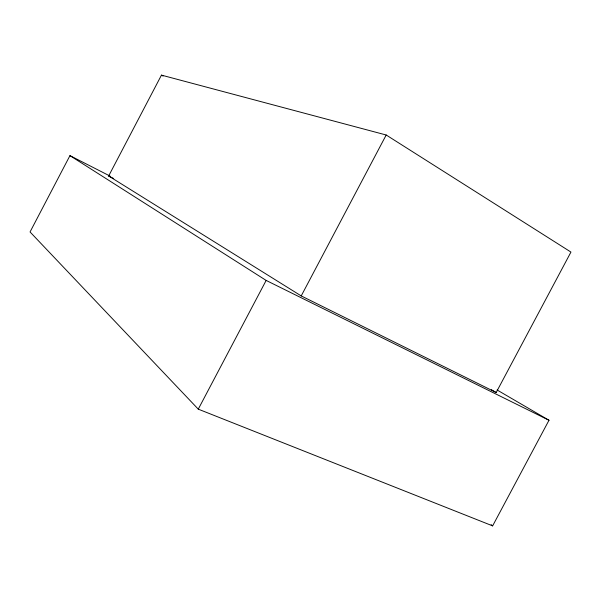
<?xml version="1.0" encoding="UTF-8"?>
<svg xmlns="http://www.w3.org/2000/svg" width="601" height="601" viewBox="0 0 601 601"><rect width="100%" height="100%" fill="white"/><g stroke="black" fill="none" stroke-linecap="round" stroke-linejoin="round"><path stroke-width="0.9" d="M109.96 176.033L69.949 155.629L30.05 231.956L198.277 409.153L492.632 525.875L548.991 420.264L497.095 389.981M108.661 175.98L161.459 75.125L386.195 135L570.95 252.074L496.171 392.528L301.221 295.917L108.661 175.98L113.679 178.535M198.277 409.153L266.153 280.427L69.949 155.629M301.221 295.917L386.195 135M266.153 280.427L548.991 420.264M161.459 75.125L163.074 76.072M491.31 389.673L496.171 392.528M491.152 524.718L492.632 525.875"/></g></svg>
